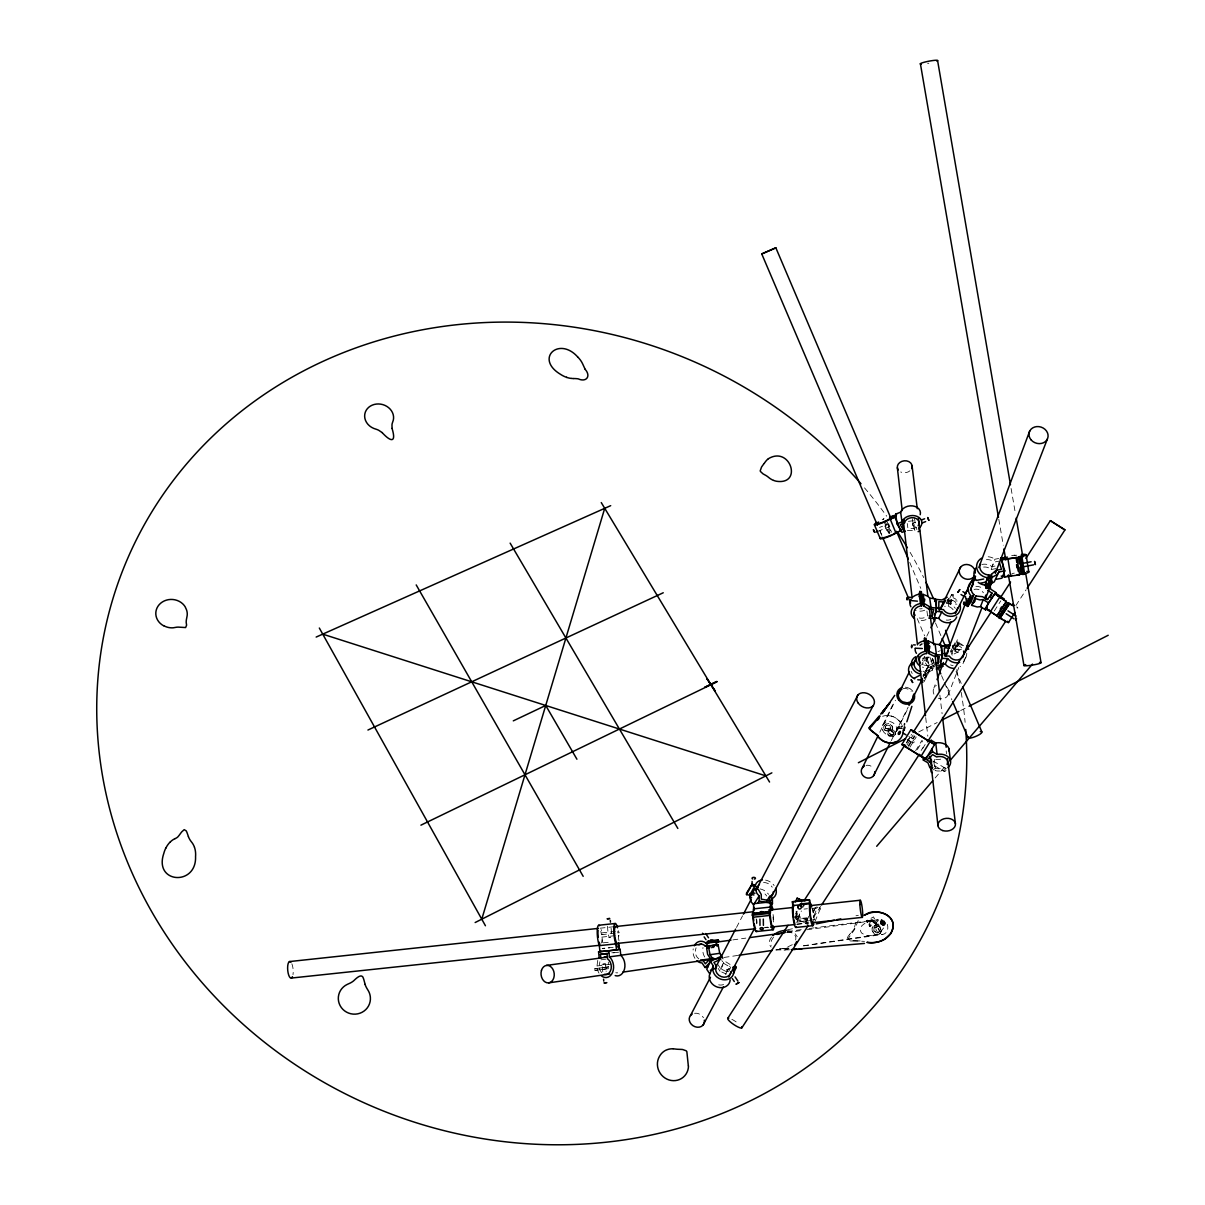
<?xml version="1.0" encoding="UTF-8"?>
<svg xmlns="http://www.w3.org/2000/svg" width="1205" height="1205" viewBox="0 0 1205 1205"><rect width="100%" height="100%" fill="white"/><g stroke="black" fill="none" stroke-linecap="round" stroke-linejoin="round"><path stroke-width="0.75" stroke-dasharray="5 3.75" d="M618.255 939.418L618.768 935.276L618.963 940.789M885.449 728.618L885.66 726.178L885.449 728.618L886.805 730.531L891.143 730.742L892.875 729.703L890.555 728.076L885.449 728.618L885.66 726.178M953.095 609.775A7.697 6.838 25.8 0 0 949.374 606.793L948.35 606.522L951.543 600.06L951.604 594.547L953.17 594.698L953.14 597.846L950.353 604.428A10.574 9.399 25.8 0 1 955.324 608.359M948.35 606.522L948.41 601.039L951.604 594.547M947.657 603.012L949.284 597.153M949.932 604.308L949.962 601.19L953.17 594.698M875.583 924.838L877.24 923.949L872.51 926.901L878.4 924.084C876.442 918.828 866.907 920.545 869.438 926.464C872.48 926.886 869.98 921.81 870.929 925.832M601.596 943.003L602.349 937.038L602.53 942.536M874.544 925.681L875.372 926.826L874.017 927.85L877.978 926.675L878.099 925.576L874.453 922.533L871.516 922.789L870.628 924.25M872.074 927.895L872.164 930.682L875.011 934.146A4.534 4.097 45.7 0 0 879.138 934.161L880.207 933.333L878.927 934.387A4.519 4.097 45.7 0 1 874.815 934.357L871.968 930.893L872.706 926.69M877.601 531.39L889.802 526.63L888.944 524.07M876.472 927.624L879.198 924.988L878.099 925.576M878.129 926.735L876.155 925.681L876.321 924.551M897.605 730.019L897.62 727.142L902.681 726.69M854.571 927.202L854.601 927.037A15.032 13.647 45.6 0 1 855.234 924.581L855.46 923.979A17.216 15.62 45.6 0 1 856.74 921.569L857.297 920.771A21.404 19.416 45.8 0 1 857.659 920.304M895.164 734.643L895.014 732.053A3.013 2.666 38.1 0 0 891.549 730.11A3.449 3.058 37.8 0 0 892.062 726.314L889.983 724.19L887.166 723.753M727.654 971.546L726.705 969.784L729.341 968.549M885.449 726.434L886.639 725.229L889.561 725.365L891.067 727.865L889.38 730.366L887.106 728.468L890.555 728.076M795.646 940.021C797.318 934.884 791.444 931.555 787.016 931.842M928.332 657.087L925.41 662.946L921.659 664.889L924.566 659.03L928.332 657.087L932.565 663.578L928.513 665.672L922.879 676.095M928.513 665.672L924.34 673.203M897.032 730.079L897.62 727.142M880.735 932.399L881.262 930.817M597.755 960.4L596.987 965.988L599.231 965.792L599.864 961.771M896.55 730.757L896.987 728.935L896.354 731.525M963.563 645.699C949.013 640.638 948.516 652.568 963.428 648.938M935.622 664.181L931.179 666.486L924.34 678.325L927.504 674.921L932.565 663.578M891.067 727.865L889.877 730.049M962.298 644.811A10.89 10.017 23.3 0 0 959.451 643.274L957.388 642.822L954.932 648.486C963.849 656.68 956.574 643.741 951.558 651.905M933.83 688.221L935.11 684.802M981.849 564.452A11.613 10.318 19.9 0 1 992.077 566.621L994.908 559.225L999.352 558.382M983.626 567.073A8.45 7.501 19.9 0 1 991.128 569.528L993.959 562.133L998.975 561.184M948.169 694.863L958.758 667.555M874.212 927.639L873.73 930.637L877.24 933.273L879.59 931.48L877.601 927.067L879.063 928.603M795.511 917.472L798.493 910.573M794.969 918.752L798.403 911.839M808.856 916.207L805.558 923.03L797.394 919.385L800.677 911.537M797.394 919.385L801.4 910.965M805.558 923.03L807.531 918.315M813.255 911.507L815.167 908.148A11.327 1.642 23.3 0 0 818.993 907.35M813.194 912.848L815.167 908.148M814.008 915.589L817.291 907.772M815.002 921.433L820.243 908.932M951.167 651.182L952.613 651.046L957.357 639.78L958.969 639.855L958.999 643.169L956.544 648.832L956.514 645.534L958.969 639.855M958.216 652.673A7.878 7.245 23.4 0 0 956.032 651.468L954.963 651.242L957.418 645.594L957.357 639.78M876.969 926.6L875.628 927.609M963.834 661.741L966.335 656.153M726.51 971.682L720.68 968.775L724.326 960.867L721.268 956.258M726.284 974.047L720.033 971.245L723.678 963.337L721.825 960.551M725.5 974.423L729.959 966.169M728.618 971.727L731.556 965.416L724.326 960.867M889.621 730.893L890.57 729.974L890.405 726.69L886.443 725.485M889.109 728.242L888.447 729.778L891.143 730.742M883.581 927.971L880.84 931.646L877.135 934.041A22.714 20.59 44.7 0 1 874.514 935.05L802.62 945.895M882.843 724.943L894.11 701.897M893.146 734.899L893.583 732.203L892.543 731.224L889.998 731.571L889.23 732.956L890.585 735.231L893.342 734.643L891.956 735.472M879.801 732.218L895.466 700.21M926.796 636.195L929.281 631.149M948.486 598.78L946.106 603.63L946.076 606.236L944.584 606.296M924.536 656.288L921.629 662.148L926.058 659.858L928.483 655.008M923.361 675.116L923.994 673.866L925.756 676.577L923.557 680.915M891.278 740.623L908.148 707.154M923.316 677.044L932.595 658.638M896.882 730.486L908.163 708.118M924.084 681.714L927.007 675.915L923.934 671.17L923 671.456M927.504 674.921L930.441 669.106M928.227 672.3L932.655 670.01L934.884 665.642M870.929 921.358L869.272 923.422L869.438 926.464M736.496 927.443L742.566 915.815M884.093 725.802A4.218 3.736 37.8 0 0 884.621 729.823L888.507 731.495L887.724 734.176A3.6 3.193 38.1 0 0 890.796 736.873L893.613 736.195M889.29 533.333L889.877 532.339L884.726 520.259M882.196 519.762L884.003 518.542L883.265 519.747M906.491 742.777L911.598 734.387M906.612 743.048L911.07 735.758M906.898 745.172L913.149 734.99M908.088 746.046L914.339 735.848M908.781 746.272L915.032 736.089M909.956 747.145L916.222 736.948M915.634 750.655L921.9 740.457M917.336 749.54L922.699 740.819M921.177 750.429L922.985 747.507M922.533 748.757L925.214 744.389M880.012 933.544L880.93 932.188M994.306 610.965L1000.783 600.843M795.179 914.309L797.228 911.161M906.988 741.813L911.04 735.577M813.45 917.502L820.62 906.461M1015.905 605.497L1026.118 589.757M858.231 920.56L854.586 929.492L848.29 938.424L850.067 940.578L864.497 941.376M878.581 932.836L879.454 930.26L877.24 927.202L878.159 927.775M771.516 937.053L770.085 939.463A9.038 8.345 44.2 0 0 769.423 942.19L769.995 945.262A6.326 5.844 44.1 0 0 770.823 946.663L771.125 947.04M888.507 731.495L884.425 730.079A4.218 3.736 37.8 0 1 883.898 726.058L885.976 723.964M889.23 732.956L892.167 735.216M891.549 730.11L891.76 729.853A3.449 3.058 37.8 0 0 892.272 726.058L888.748 723.467L885.78 724.22M891.188 730.998L893.899 733.514M897.153 729.221L901.581 727.971M773.52 937.129L771.23 940.804L771.652 945.307M935.125 777.963L944.871 766.576M849.329 934.703L850.7 933.152M952.809 648.441L952.944 645.202M851.468 932.324L852.372 931.299A10.604 9.67 44.7 0 0 854.767 927.458M866.35 920.891L867.239 922.352L866.35 920.891L873.58 916.885L874.273 918.556L873.58 916.885M872.932 922.217L876.683 924.943M913.375 526.359C912.019 519.626 911.793 529.854 916.448 525.169M729.1 968.895L726.66 970.025M933.303 769.89L935.321 768.052L934.327 759.436M813.511 920.334L814.279 919.671L812.833 908.073L814.399 908.781M814.279 919.671L796.61 922.126L808.435 920.861M811.763 908.751L812.456 908.178L813.586 917.126M889.38 730.366L890.495 729.492L889.17 729.402M925.169 672.571C925.756 678.445 928.046 671.14 923.693 673.339M792.318 944.69L784.38 948.531L776.818 948.651M874.017 927.85L874.875 927.172M893.417 736.451L895.375 734.387L895.225 731.797A3.013 2.666 38.1 0 0 891.76 729.853M877.345 924.702L878.4 924.084M916.93 529.613L915.845 527.715L916.704 527.233M867.239 922.352L874.468 918.331M925.169 675.975L926.449 675.297M958.547 651.664L953.065 654.496M926.871 658.246L930.847 668.127L933.8 666.606M925.576 671.501L929.612 669.408L925.41 662.946M925.756 676.577L927.007 675.915M877.978 926.675L879.048 926.118M918.737 731.932L937.189 722.533M960.656 710.543L967.359 707.124M886.805 730.531L888.447 729.778M888.838 731.013L889.862 730.576M869.633 926.238L871.14 925.621M879.514 527.429L882.557 526.239M885.645 525.034L888.642 523.874L889.802 526.63M912.351 523.527L915.408 522.337M889.877 532.339L888.492 532.881L885.554 525.967M937.987 651.543L940.231 650.715M878.791 932.61L875.96 932.7L873.7 928.95M603.78 964.136L605.362 963.925L606.145 971.381M602.786 971.757L602.018 964.301L603.6 964.075M908.404 521.328L913.511 520.711L914.911 530.441L906.943 530.441M914.911 530.441L913.827 528.558L907.937 528.393L907.245 523.512M855.987 915.785L858.367 915.303M787.528 929.748L792.619 928.709M992.077 566.621L995.014 566.064M991.128 569.528L996.113 568.579M600.783 931.39A8.239 1.762 84.3 0 1 601.265 933.574L601.431 934.688L602.801 934.447L601.777 932.444A11.327 2.425 84.3 0 0 601.129 929.537M877.858 919.716L815.062 927.699M782.904 948.817L789.23 947.883M607.531 926.253C607.742 930.38 608.389 939.779 610.634 937.189M724.115 957.433L738.891 955.279M775.93 949.917L788.898 948.034M803.72 945.88L882.813 934.417M903.087 688.703L904.473 688.507A8.013 7.049 37.2 0 1 908.781 689.516A7.697 6.778 37.2 0 1 911.161 691.384M787.588 931.54L802.756 929.417M808.932 928.558L814.188 927.82M872.857 919.641L870.04 920.259A23.031 20.892 46.3 0 0 867.434 921.268L861.876 925.666L860.475 930.245A4.895 4.443 45.5 0 0 861.846 933.197L865.657 935.366L871.682 935.683M594.984 970.371L609.052 968.564L594.984 970.371L594.818 968.684L608.645 966.892L606.175 967.103L606.341 968.79M596.987 965.988L610.574 964.226M594.818 968.684L610.905 966.696M732.851 939.9L745.82 938.123M786.579 932.55L803.253 930.275M806.943 929.763L878.686 919.942M601.039 959.813L606.733 959.044M901.174 726.856L902.334 726.705L898.478 727.338M613.481 952.854L618.346 952.206L611.824 952.809M600.09 928.212L612.155 926.916M804.021 909.082L807.395 908.721M601.837 932.896L615.378 931.405M601.431 934.688L615.559 933.092M601.702 937.144L615.122 935.667M806.823 917.833L796.701 918.918L795.812 911.778M796.008 919.475L807.847 918.21M603.253 942.822L609.835 942.129M764.467 927.489L767.841 927.127M796.972 924.115L808.856 922.864M765.009 927.714L768.76 927.323M796.836 924.325L808.073 923.135M613.149 947.311L602.169 948.471L609.459 947.868M609.986 937.264L608.691 937.385M953.592 645.534L956.514 645.534M776.02 949.962L789.486 949.811M897.605 728.679L902.289 728.573L902.168 727.489M872.059 921.042L877.18 923.06L880.945 929.582M947.763 599.834L949.254 599.759M855.189 940.909L860.445 940.924A20.575 18.753 46.9 0 1 862.961 941.361M854.857 940.924L853.23 940.985A25.561 23.256 44.5 0 1 850.263 940.924L847.717 939.523A2.711 2.47 45.6 0 1 847.446 937.641L847.537 937.46A11.071 10.077 45.9 0 1 849.42 934.794M605.362 963.925L602.018 964.301M886.353 728.453L888.477 728.468M892.318 736.632L890.992 736.617A3.6 3.193 38.1 0 1 887.919 733.935L887.889 732.64M890.284 730.576L891.926 730.637M787.422 930.365L794.246 932.474L797.228 936.677M946.904 600.045L957.177 601.024M948.41 601.039L949.962 601.19M946.633 603.193L956.906 604.172M930.847 668.127L933.393 668.579M957.418 645.594L958.487 645.82A7.923 7.29 23.3 0 1 962.464 648.862M951.543 600.06L952.583 600.331A7.727 6.869 25.7 0 1 956.318 603.328M953.14 597.846L953.562 597.951A10.634 9.429 25.7 0 1 956.288 599.548M723.678 963.337L729.161 966.53M935.321 768.052L936.3 768.444A8.269 6.115 -5.6 0 0 943.907 767.495M795.179 916.101L796.61 916.553A8.224 1.25 23.4 0 1 808.917 921.448M794.938 916.418L798.117 918.782M797.198 919.746L807.817 924.491M946.03 770.161A1.687 0.828 -59.8 0 1 944.464 771.562L932.941 764.844M944.434 767.69L946.136 768.7L944.584 767.751M908.856 736.511L914.595 739.885A1.702 0.798 -59.7 0 1 913.827 742.461A1.702 0.798 -59.7 0 1 912.697 741.647A1.702 0.798 -59.7 0 1 914.595 739.885M907.079 739.403L912.818 742.777M933.227 761.078L945.85 768.534A1.687 0.828 -59.8 0 0 944.283 769.935A1.687 0.828 -59.8 0 0 944.464 771.562M794.005 916.9L795.782 918.105M717.653 964.181L720.68 968.775M718.195 968.459L720.033 971.245M932.098 658.758L933.86 661.47M926.058 659.858L932.655 670.01M925.817 670.281L927.263 672.526M880.057 926.69L881.051 931.043M909.73 562.434L920.771 588.371M935.487 622.94L941.361 636.767M956.077 671.351L961.229 683.446M887.106 521.825L891.519 532.188M888.236 525.862L890.45 531.043M883.988 521.479L889.154 533.574M884.832 525.952L888.085 533.574M879.936 530.667L882.301 536.21M879.665 530.456L881.879 535.638M917.246 618.602L924.612 635.879M941.557 675.628L943.771 680.81M944.509 682.542L951.875 699.834M885.419 727.579L886.006 728.965M929.808 657.056L933.935 667.299M950.293 650.534L953.05 657.358M932.534 659.014L933.905 662.434M932.791 660.476L934.191 663.925M597.288 968.459L597.801 970.597A11.387 8.315 83 0 0 599.246 973.489M599.548 968.263L599.804 969.377A8.284 6.04 83 0 0 602.56 973.339M998.809 519.31L1003.268 545.232M1011.1 488.477L1015.243 512.547M914.444 517.999L915.845 527.715M926.931 611.086L927.594 615.77A7.727 6.206 -7.5 0 1 918.617 617.834M912.441 518.843L913.827 528.558M618.195 930.682L619.204 932.7L617.864 932.926L617.713 931.811A8.239 1.717 84.2 0 0 617.231 929.627M796.128 911.176L797.409 921.464M939.855 695.089L942.099 713.721M946.181 750.941L946.528 753.803M933.016 659.331L933.438 662.825A7.893 6.01 -6 0 1 922.202 664.347M933.77 761.455L935.216 770.628A11.372 8.405 -5.6 0 0 945.307 769.483M925.711 717.577L927.82 736.225M611.628 933.303L610.83 925.892M954.963 651.242L955.023 642.657L952.598 648.32L952.613 651.046M608.329 962.132L608.344 964.422M864.512 487.859A440.352 405.618 23.5 0 1 886.684 516.192M910.121 552.342A440.352 405.618 23.5 0 1 923.693 577.557M951.378 649.013A440.352 405.618 23.5 0 1 953.26 655.882M956.68 669.709A440.352 405.618 23.5 0 1 959.948 685.389M961.198 692.378A440.352 405.618 23.5 0 1 965.115 722.352M882.617 716.312A14.746 13.059 37.9 0 1 902.184 725.741M888.386 715.65A14.942 13.24 37.9 0 1 896.249 718.391A14.581 12.924 37.9 0 1 902.334 726.043M905.301 687.196A9.248 8.134 37.2 0 1 910.212 688.944M910.242 688.899A9.128 8.028 37.2 0 1 912.833 691.369M988.19 556.77A11.689 10.363 19.8 0 1 994.908 559.225M986.413 559.677A8.495 7.546 19.8 0 1 993.959 562.133M1011.688 555.625A11.658 1.416 -8.8 0 1 1015.077 555.053M1011.929 573.655A8.465 1.085 -8.7 0 1 1014.279 573.128M1014.188 555.58A8.48 1.024 -8.8 0 1 1016.749 555.219M975.869 586.323A11.402 10.182 20.1 0 1 982.421 588.13M974.107 589.381A8.299 7.411 20.1 0 1 983.446 592.77M1016.794 606.853A11.478 0.844 32.4 0 1 1016.93 607.817M694.924 958.367A10.875 8.54 82.2 0 1 693.221 948.847M704.684 956.966A10.83 8.525 82.1 0 1 702.997 947.507M698.795 958.894A7.908 6.206 82.2 0 1 696.068 947.868M723.587 984.5A7.848 6.718 27.3 0 1 716.448 983.973M940.683 759.165A11.312 8.39 -5.7 0 1 933.89 759.15M932.128 666.591A10.86 8.269 -6 0 1 922.443 667.088M927.669 657.071A10.8 8.254 -6.1 0 1 924.295 657.237M964.271 658.789A10.815 9.971 23.4 0 1 960.069 666.681M956.981 648.923A10.815 9.971 23.4 0 1 959.813 650.459M966.772 653.185A10.89 10.017 23.3 0 1 964.889 658.939M953.08 665.597A7.878 7.245 23.4 0 1 950.594 664.904M795.918 915.589A11.312 1.717 23.4 0 1 807.757 920.183M816.809 906.778A8.239 1.19 23.3 0 1 814.791 907.44M808.224 923.09A8.224 1.25 23.4 0 1 806.22 922.473M773.068 914.505A11.463 1.747 83.7 0 1 773.851 921.448M756.77 919.701A11.447 1.808 83.8 0 1 757.086 923.241M772.947 917.005A8.33 1.265 83.7 0 1 773.384 922.247M756.168 918.797A8.33 1.31 83.8 0 1 756.589 924.039M765.582 880.102A11.342 8.977 33.6 0 1 774.137 885.509M760.054 888.913A11.282 8.962 33.7 0 1 768.564 894.306M763.563 882.557A8.239 6.522 33.6 0 1 772.224 887.211M764.994 894.005A8.209 6.522 33.7 0 1 766.666 896.008M617.683 972.812A8.239 6.04 82.9 0 1 615.815 972.691M950.805 619.415A7.697 6.838 25.8 0 1 946.271 620.048M924.717 610.242A10.574 8.51 -7.5 0 1 915.303 610.332M926.058 619.611A10.619 8.525 -7.5 0 1 919.551 620.455M922.156 608.615A7.682 6.191 -7.5 0 1 919.671 608.856M912.185 673.475A7.32 6.582 26.4 0 1 911.372 671.486M922.382 658.201A7.366 6.612 26.4 0 1 924.566 659.03M928.859 63.232A8.827 0.994 -10.9 0 1 927.639 63.458M731.842 1019.325A8.51 1.762 33.9 0 1 739.057 1024.099M946.091 686.353A7.908 7.17 21.4 0 1 938.288 698.192M933.89 694.14A7.908 7.17 21.4 0 1 936.3 685.464M694.577 1013.285A7.923 6.673 30.6 0 1 703.449 1017.713M887.272 924.34A7.456 6.146 80.4 0 1 884.56 933.815A7.456 6.146 80.4 0 1 876.351 930.411A7.456 6.146 80.4 0 1 878.279 920.605M909.941 470.794A7.426 5.98 -7 0 1 900.707 471.983M291.866 963.804A8.33 2.726 85.3 0 1 292.996 974.619M866.154 765.371A6.899 6.311 28 0 1 873.73 768.624M788.868 948.636A23.949 22.067 43.3 0 1 782.15 950.444M882.678 730.079A7.546 6.688 37.9 0 0 895.014 733.604A7.546 6.688 37.9 0 0 890.751 721.75A7.546 6.688 37.9 0 0 882.678 730.079"/><path stroke-width="1.5" d="M929.251 647.416C929.417 651.83 930.079 643.229 929.296 646.769M934.523 614.821L936.225 611.342L936.39 599.427L941.949 599.954L947.19 597.213M772.495 910.167L770.823 905.422L770.311 913.285L770.372 901.912L753.562 903.72L753.637 909.835M688.326 1065.792L686.85 1051.664A3.148 2.982 49.5 0 0 686.082 1050.745L682.663 1049.525A26.435 25.019 51.4 0 0 680.885 1049.389L677.331 1049.254A33.469 31.586 46.3 0 1 676.502 1049.178L674.288 1048.922A26.314 24.944 51.2 0 0 673.354 1048.832M720.364 958.261L713.074 959.316L710.016 954.706L708.389 946.256L706.627 948.064L707.636 954.375L710.408 958.562L713.661 958.096M722.789 957.915L719.746 953.321L718.12 944.901L708.389 946.256M924.13 600.497C924.295 604.684 925.199 596.083 924.19 599.864M910.799 729.853L929.944 741.798L920.966 756.424L901.822 744.615L910.799 729.853L914.941 732.083L912.336 730.381L913.767 731.39M904.292 726.901L903.976 730.471L905 727.233M904.337 725.139L904.578 723.633M919.716 665.778A10.86 8.269 -6 0 1 916.734 657.659A10.86 8.269 -6 0 1 924.838 651.438L924.491 638.228L926.103 638.304L927.338 648.727L926.6 653.517L925.5 653.622A7.893 6.01 -6 0 0 920.5 662.946M926.6 653.517L925.726 640.804M925.304 651.393L924.491 638.228M928.151 646.603L928.091 640.864L935.14 644.268L940.864 644.539L942.174 654.978L940.533 665.25L936.24 665.039M935.05 662.901L938.288 663.051L939.328 656.499L934.086 656.258L928.98 653.562L928.091 640.864M753.471 913.827L753.697 912.456M756.288 889.877L758.322 886.021A8.239 6.522 33.6 0 1 759.466 884.289M750.067 893.447L749.706 895.195L755.565 884.621A11.342 8.977 33.6 0 1 762.358 879.951M922.668 600.949L921.343 591.625L919.777 591.474L919.174 594.276L920.484 603.6L921.087 600.798L922.668 600.949L921.614 605.859L920.545 605.919A7.727 6.206 -7.5 0 0 915.047 615.394M921.343 591.625L920.289 596.535L919.219 596.58M923.03 599.789L923.09 594.366L927.82 596.234L929.703 598.177L931.073 607.516L936.647 608.058L934.327 618.587L928.769 618.06M929.16 615.921L932.309 616.222L933.77 609.504L928.709 609.022L923.919 606.025L923.09 594.366M934.643 601.506L935.261 598.719L929.703 598.177M892.845 928.754C896.625 913.239 873.474 908.766 866.757 913.962M892.8 928.95C889.817 939.298 877.135 944.253 867.269 942.174M481.774 919.189L604.714 508.329M906.823 721.795L911.869 706.371M898.96 691.986L898.327 694.622A7.652 6.733 37.2 0 0 899.487 698.795A7.697 6.778 37.2 0 0 902.771 701.837L907.079 702.846L909.835 702.154A7.697 6.778 37.2 0 0 911.884 700.497A7.923 6.959 37.2 0 0 913.224 696.701A7.652 6.733 37.2 0 0 913.119 695.3M812.863 921.554A8.375 1.145 83.6 0 1 810.875 917.999A8.375 1.145 83.6 0 1 810.182 906.702L809.489 899.849L809.685 903.886A11.508 1.582 83.6 0 0 810.829 920.439A11.508 1.582 83.6 0 0 813.48 922.97M937.023 679.65L943.41 662.509M945.97 655.64L967.163 598.78M970.387 590.134L975.553 576.306M978.806 567.57L1029.657 431.149M972.676 584.787A8.345 7.441 20 0 0 973.022 593.824L973.866 594.577L971.2 601.657L967.736 606.446L966.305 605.528L970.582 595.406A11.478 10.227 20 0 1 975.101 579.695M966.305 605.528L970.929 595.722M967.736 606.446L970.387 599.397L973.866 594.577M871.953 725.35C864.934 728.468 874.664 732.55 877.059 735.14A14.565 12.909 37.9 0 0 880.509 739.072L881.036 739.509M986.895 608.118L985.615 609.911L980.509 606.627L977.21 606.989L971.607 605.347L975.929 596.008L982.587 596.716L987.257 599.729L992.031 593.116L987.693 590.33M974.589 599.548L975.929 596.008M981.548 558.216A11.689 10.363 19.8 0 0 977.059 569.363A11.689 10.363 19.8 0 0 987.513 577.707L985.193 585.012L986.217 588.402L987.889 588.085L986.082 582.151L988.883 574.83L987.723 574.86A8.495 7.546 19.8 0 1 980.448 563.729M986.217 588.402L989.034 581.096L987.995 577.692M989.938 578.114L991.354 574.439L996.083 570.357L1001.476 569.332L999.472 562.825M980.509 606.627L983.235 599.563L988.371 602.877L985.615 609.911M987.889 588.085L990.706 580.78L988.883 574.83M1001.204 576.02L1004.729 577.044L1019.611 574.8L1016.9 557.584L1002.003 559.858L1000.331 559.391L1000.828 558.096L1004.774 570.869L998.855 571.998L994.23 581.894L989.38 584.576L992.212 577.255L991.354 574.439M985.856 595.074L984.952 597.424L987.814 599.277M995.134 572.812L996.083 570.357M962.72 657.312L982.015 607.576M985.344 598.975L992.016 581.774M995.405 573.038L1047.371 439.027M796.324 926.63A11.493 1.657 83.6 0 1 793.523 920.665A11.493 1.657 83.6 0 1 792.709 905.723L792.529 901.671L809.489 899.849M990.359 597.364L992.031 593.116M995.36 593.749L995.842 592.499L990.721 589.2A11.478 10.227 20 0 0 989.817 586.082M1004.774 570.869L1001.882 578.219L995.978 579.334M941.195 647.145L941.783 645.714L947.522 646L949.841 644.042M795.451 901.822L797.123 898.192L800.497 899.683A11.327 1.642 23.3 0 1 805.061 900.783M800.451 905.693L801.551 903.057M940.186 662.358L941.903 658.307L941.783 645.714M948.395 650.926L947.205 653.743L943.741 653.577M940.954 663.955L945.247 664.151L947.642 658.578A10.89 10.017 23.3 0 0 959.662 662.434M721.268 956.258L710.332 961.364L706.748 969.287L709.79 973.881A10.8 9.233 27.3 0 0 717.698 987.211A10.8 9.233 27.3 0 0 730.17 979.861M709.79 973.881L713.375 965.988L710.332 961.364M715.303 968.941L716.508 966.305L713.917 962.403L720.891 959.15M733.197 970.823L735.412 966.094L736.285 967.389L733.318 973.7M935.607 601.054L936.39 599.427M862.494 767.6L878.159 735.592M897.936 695.164L909.489 671.577M912.788 664.844L916.086 658.096M930.923 627.775L935.878 617.668M939.162 610.935L960.611 567.133M945.564 600.662L940.759 608.51L937.4 608.194M933.092 617.773L938.635 618.301L941.798 611.884A10.634 9.429 25.7 0 0 954.827 615.68A10.634 9.429 25.7 0 0 959.993 604.744M165.778 848.154L165.582 848.546A29.432 27.73 -3.1 0 0 163.805 853.426C153.457 883.642 196.761 886.323 195.556 856.484A27.7 26.013 -4.5 0 0 195.436 851.393L195.331 850.715A23.091 21.675 -4.1 0 0 194.502 847.371M873.565 775.749L890.435 742.295M908.992 705.482L922.473 678.716M939.343 645.247L951.152 621.825M955.369 613.45L973.926 576.653M796.701 941.572L795.737 943.274M690.51 1015.453L710.468 977.27M714.806 968.956L735.622 929.1M743.44 914.158L751.242 899.216M756.454 889.245L857.96 694.954M703.148 1024.973L723.407 986.925M728.694 976.999L754.24 929.025M770.974 897.605L873.143 705.723M881.111 537.355A10.107 1.521 -22.9 0 0 884.063 538.198A10.107 1.521 -22.9 0 0 895.993 533.137L901.656 529.959M876.879 522.428A10.107 1.476 -23 0 0 877.029 524.597A10.107 1.476 -23 0 0 890.073 519.219L895.029 517.291L896.58 514.686L889.892 516.975M905.091 746.362L925.606 759.135L934.583 744.524L929.1 740.623M1016.448 618.496L1015.725 619.912L1016.478 618.993M755.49 885.012L751.995 884.35L746.498 893.176L746.513 894.607L751.498 895.526M746.513 894.607L751.995 884.35M755.174 888.477L756.936 893.432L759.135 895.918L753.607 904.714L751.408 902.229L749.661 897.288L755.174 888.477L758.081 889.019L761.244 894.472L761.289 899.141L769.739 900.707L769.679 896.369A8.239 6.522 33.6 0 0 773.414 891.595M757.779 903.268L759.18 901.054L759.135 895.918M766.892 900.768L769.679 896.369M769.588 902.756L772.39 898.373A11.342 8.977 33.6 0 0 775.704 888.371M769.935 907.44L772.45 903.509L772.39 898.373M1004.247 598.81L997.213 595.255L1006.401 601.461L997.077 615.966L985.344 608.299L994.637 593.794L996.369 593.673L1001.476 596.957M990.465 611.598L999.773 597.093L994.637 593.794M996.701 616.026L1006.401 601.461M1007.741 602.892L1009.639 603.78L999.849 618.391L998.403 617.442L1007.741 602.892L1013.42 605.663M998.403 617.442L1003.87 610.076M1004.789 608.63L1008.525 602.816M999.849 618.391L1009.203 603.826M1008.48 622.548L1014.987 612.411M727.76 1018.315L788.025 925.35M804.383 900.135L904.97 744.946M913.074 732.444L991.188 611.944M1000.361 597.77L1010.573 582.03M1025.877 558.427L1050.368 520.635L1064.949 529.884L1027.142 588.176M741.828 1027.88L808.344 925.38M821.644 904.88L919.325 754.33M927.443 741.843L1005.678 621.253M998.855 571.998L997.077 574.559L992.212 577.255M885.012 709.368L881.97 713.737L883.928 710.905M974.694 601.431L973.67 602.666L975.207 600.105M885.253 708.992L894.728 695.36M883.702 711.251L884.681 709.865M883.355 711.733L884.334 710.348M884.003 710.83L882.663 712.727L889.817 702.696L880.599 714.128M988.371 602.877L995.842 592.499M971.607 605.347L973.248 603.087M764.347 463.202L765.311 461.892A21.795 18.813 28.5 0 1 768.157 458.849M764.045 463.609L763.413 464.467M762.916 465.13L762.012 466.365A31.948 27.625 28.8 0 0 761.515 467.103L760.235 470.763A2.606 2.244 27.8 0 0 760.476 471.501L762.976 473.821A25.636 22.082 27.9 0 0 764 474.409L765.657 475.327A15.816 13.722 28 0 1 767.645 476.638A22.443 19.491 27.9 0 1 768.037 476.939L769.121 477.813A18.135 15.65 28.2 0 0 770.01 478.475L770.477 478.792A14.656 12.653 28.2 0 0 773.128 480.223M889.019 703.78L887.362 705.889L888.808 704.066M761.861 253.924L775.869 247.793L761.741 253.909L877.451 525.275M702.545 933.227L702.967 933.98M711.643 947.717L714.158 946.256L713.42 947.491M883.129 711.086L884.078 709.956L883.551 710.589M903.148 730.019A14.731 13.044 37.9 0 1 893.432 742.732A14.731 13.044 37.9 0 1 877.15 735.246L869.392 728.829L880.162 716.071M1000.18 609.203L1001.641 606.853M869.392 728.829L869.347 727.564L879.228 716.011M876.698 846.287L932.7 780.81M949.736 760.882L1032.504 664.091M869.347 727.564L872.375 725.244M794.502 944.78L795.179 944.012M694.246 945.82A10.875 8.54 82.2 0 1 705.784 942.988L708.194 941.12L717.924 939.795L718.783 941.075L715.062 944.871L711.824 945.323M698.87 944.75A7.908 6.206 82.2 0 1 704.654 945.488L705.332 946.226L709.052 942.4L718.783 941.075M717.924 939.795L715.815 941.964L706.07 943.289M716.93 946.136L718.12 944.901M710.408 958.562L705.302 963.789L702.741 959.888A7.908 6.206 82.2 0 1 700.753 959.798M696.927 960.777A10.875 8.54 82.2 0 0 702.003 962.916L705.046 967.51L713.074 959.316M881.367 920.243L880.976 922.488L883.099 925.124M930.034 741.301L931.149 740.277L935.758 742.988A11.312 8.39 -5.7 0 1 949.224 751.423M932.73 767.57L931.36 768.82L929.823 767.615L927.986 762.81L923.346 760.099L932.474 751.709L932.098 748.546M772.857 935.592L776.803 932.806A24.251 22.353 45.1 0 1 784.395 930.456L786.413 930.335M797.123 898.192L801.717 900.497M881.171 923.919L883.054 922.91L881.593 921.584L881.638 924.024L882.482 924.371L883.054 922.91M776.969 934.478L785.494 931.872M919.641 675.433L914.023 678.34M937.385 667.901L941.436 665.808M936.27 669.091L943.425 666.004M864.181 915.122L865.868 914.324M858.382 762.735L905.332 738.786M942.22 719.957L958.984 711.402M969.046 706.266L1108.208 635.261M475.147 922.533L771.863 772.857M420.922 825.169L716.96 681.819M513.3 720.861L545.729 705.467L576.924 759.225M732.776 967.329L735.412 966.094M733.393 968.745L736.285 967.389M710.332 970.311L713.104 969.016M367.932 730.034L663.247 592.77M175.011 838.65L175.478 838.439A8.299 7.772 -3.1 0 0 177.828 836.918L178.415 836.225A29.282 27.308 -3.6 0 0 179.545 834.794L181.142 832.61A40.398 38.093 -1.3 0 1 181.669 831.932L184.199 829.658L186.203 830.848A19.461 18.226 -3.7 0 1 187.347 833.544L188.131 835.788A36.361 34.147 0.5 0 0 188.417 836.586M316.162 637.068L610.694 505.663M905.301 531.089L901.988 532.369L897.017 523.813L895.707 514.098L900.647 512.17A10.122 7.742 -8.1 0 1 912.788 505.919A10.122 7.742 -8.1 0 1 920.213 514.731M876.08 531.977L877.601 531.39M897.017 523.813L901.988 521.886A10.167 7.742 -8.1 0 1 917.035 516.373A10.167 7.742 -8.1 0 1 918.572 528.679M918.165 525.757A7.396 5.633 -8.1 0 0 914.098 517.819A7.396 5.633 -8.1 0 0 904.458 523.06L900.255 524.687L903.419 530.14L902.304 522.021M921.539 519.957L924.612 518.768M899.035 531.526L894.848 533.152A7.351 1.115 -22.9 0 1 893.266 534.071M922.578 522.789L925.651 521.599M918.12 531.676L919.52 531.134L919.053 527.895M1020.033 567.194L1021.117 574.062L1022.156 573.836M1019.49 563.759L1018.406 556.876L1019.46 556.665A8.48 1.024 -8.8 0 0 1021.222 554.918M816.282 923.889L834.327 920.213M836.767 919.716L840.804 918.888M599.518 925.666A11.327 2.425 84.3 0 0 597.213 931.601A11.327 2.425 84.3 0 0 599.322 945.624L599.954 951.664L616.493 949.917L619.385 949.329L618.752 943.319M1031.119 561.771L1023.889 563.157M976.336 580.418L983.672 579.018M1006.732 576.351L1012.11 575.327M989.034 581.096L990.706 580.78M1021.117 574.062L1024.702 574.288L1021.991 557.072L1020.891 556.785L1023.602 573.987L1024.702 574.288M980.689 583.145L984.349 582.437M1000.948 558.216L1003.886 557.659A11.658 1.416 -8.8 0 1 1005.693 557.011M1018.406 556.876L1021.991 557.072M1024.431 566.576L1033.664 564.829M1016.9 557.584L1004.021 559.18L1001.46 558.487L1006.446 557.538A8.48 1.024 -8.8 0 1 1007.44 557.102M1017.14 574.8L1019.611 574.8M606.868 982.662L603.961 982.949L606.205 982.647M705.046 967.51L707.742 967.118M702.741 959.888L710.86 958.713M548.802 982.843L609.835 974.002M622.774 972.119L711.236 959.301M738.891 955.279L772.224 950.444M710.016 954.706L719.746 953.321M706.627 948.064L709.881 947.612M705.332 946.226L710.212 945.548M546.437 965.416L607.471 957.071M620.424 955.294L701.521 944.193M716.252 942.174L730.998 940.156M749.525 937.626L784.726 932.806M604.036 957.132L607.29 956.695M620.771 955.339L620.138 949.314L608.811 950.805L609.429 956.86L620.771 955.339A11.342 8.299 82.9 0 1 624.446 969.302A11.342 8.299 82.9 0 1 615.183 975.613M600.843 957.975L600.467 954.315L608.57 953.245M599.171 957.794L598.554 951.754L601.355 951.393M989.049 609.625L987.919 609.745L997.077 615.966M608.118 918.677C604.051 919.159 612.788 918.15 608.706 918.632M985.344 608.299L987.121 608.103M983.235 599.563L979.906 599.924L974.288 598.283M792.288 901.852L809.263 900.03M598.734 925.244L615.213 923.482M770.432 907.064L753.592 908.871L752.839 913.45L769.724 911.643M800.06 904.036L810.227 902.952L811.763 906.28M792.754 905.588L809.73 903.75M289.456 961.575L598.222 928.407M613.194 926.796L753.532 911.718M768.504 910.106L792.83 907.501M809.67 905.693L860.189 900.255M773.203 925.817A8.33 1.265 83.7 0 1 771.757 924.868A8.33 1.265 83.7 0 1 770.402 916.523L769.121 911.989L752.206 913.812L752.959 917.683A11.447 1.808 83.8 0 0 754.737 928.844A11.447 1.808 83.8 0 0 756.8 930.742M752.221 915.273L769.136 913.45L769.859 915.875A11.463 1.747 83.7 0 0 771.968 928.076A11.463 1.747 83.7 0 0 773.896 927.187M752.944 917.246L769.844 915.423M291.384 978.053L600.271 945.217M615.243 943.636L755.656 928.709M770.628 927.112L794.969 924.536M811.809 922.744L862.358 917.366M599.322 945.624L615.86 943.877L616.493 949.917M756.333 931.54L773.173 929.748M795.903 927.458L812.878 925.666M924.084 640.955L923.633 641A10.8 8.254 -6.1 0 0 917.984 643.756M618.888 949.435L620.138 949.314M598.554 951.754L608.811 950.805M600.467 954.315L607.004 953.712L607.531 958.834A8.284 6.04 83 0 1 611.116 968.925A8.284 6.04 83 0 1 604.458 974.303M800.18 948.892L802.168 948.712M791.308 949.645L864.482 943.44M799.277 948.968L801.265 948.802M924.28 643.184L925.38 643.093M794.773 949.344L795.842 949.254M793.869 949.42L796.746 949.178M922.111 603.524L920.048 603.63A10.619 8.525 -7.5 0 0 911.718 609.715A10.619 8.525 -7.5 0 0 914.038 618.21M984.922 582.181L986.082 582.151M985.193 585.012L984.711 585.028A11.613 10.318 19.9 0 1 978.219 582.316M573.731 378.551L574.921 378.566A27.956 24.22 20.9 0 1 578.204 378.852C586.263 382.633 591.309 376.186 585.133 369.287M573.565 378.536L572.767 378.521A19.25 16.539 20.4 0 1 571.441 378.43M949.6 648.109L944.389 647.853L944.449 655.866L949.314 656.092A7.923 7.29 23.3 0 0 963.367 655.64M966.967 649.103L968.73 649.194M915.213 648.2L922.322 648.531M925.711 648.652L927.338 648.727M929.326 651.303L936.421 654.707L942.174 654.978M941.903 658.307L947.642 658.578M967.103 645.865L968.88 645.955M913.526 644.871L915.303 644.961M910.468 600.527L917.427 601.175M909.067 597.198L910.799 597.364M943.922 602.063L938.861 601.566L938.755 609.173L943.47 609.625A7.727 6.869 25.7 0 0 951.799 613.676A7.727 6.869 25.7 0 0 957.614 607.727M936.225 611.342L941.798 611.884M927.745 643.124L929.251 643.38M751.995 885.796L758.141 886.925M749.661 897.288L751.604 897.65M759.18 901.054L772.45 903.509M793.613 904.835L793.538 906.883M924.416 603.69L931.073 607.516M922.593 596.686L923.964 596.987M322.729 634.146L765.853 775.884M566.712 377.391L567.615 377.677A18.979 16.313 20.4 0 0 571.11 378.4M566.757 377.421L566.817 377.436A24.356 20.922 20.5 0 1 560.521 374.333C534.297 358.578 559.045 335.849 577.782 357.057M901.837 744.449L902.801 744.871M801.491 900.798L799.608 899.954L800.557 901.25M1004.111 620.168L1005.347 620.741M927.007 740.021L913.39 731.48L915.348 732.474M1064.889 529.869L1055.113 523.768M904.714 745.684L903.404 744.916L904.819 745.955M932.278 766.124L931.104 762.449L926.886 759.978L932.7 754.646L936.616 756.951A8.269 6.115 -5.6 0 1 945.217 758.05A8.269 6.115 -5.6 0 1 947.07 764.392M932.399 772.661L931.104 771.908L930.546 766.983M1002.304 619.189L999.201 617.337M903.117 733.137L905.994 734.824M932.474 751.709L937.098 754.435A11.372 8.405 -5.6 0 1 949.118 757.9A11.372 8.405 -5.6 0 1 947.943 767.675M927.473 740.201L934.583 744.524M1054.646 523.452L1050.383 520.665M1007.998 610.86L1015.981 615.996M1006.145 613.737L1014.128 618.888M962.9 591.655L966.064 593.688M968.941 598.463L970.387 599.397M961.018 594.502L964.181 596.535M1006.024 601.491L999.773 597.093M927.895 740.021L931.39 742.506M920.168 755.158L925.606 759.135M918.948 754.586L922.412 757.117M1012.667 604.157L1014.173 605.271M382.075 432.535L378.747 430.306A12.653 11.116 13.6 0 0 376.683 429.417L373.731 428.408A14.581 12.743 13.9 0 1 365.371 412.005A14.581 12.743 13.9 0 1 382.844 404.624A14.581 12.743 13.9 0 1 393.312 420.153L392.303 423.181A12.321 10.785 14.8 0 0 391.987 424.778L392.047 428.362M382.151 432.595C390.857 442.16 396.535 443.018 392.062 428.453M1016.568 564.543L1016.9 567.796M970.356 600.903L971.2 601.657M968.278 602.786L967.931 602.47A11.402 10.182 20.1 0 1 965.506 596.505M735.065 976.863L737.927 981.156M705.708 933.544L708.525 937.776M708.194 941.12L709.052 942.4M732.339 978.596L734.297 981.548M704.127 936.888L705.994 939.704M921.599 677.873L922.473 679.228M922.819 682.361L920.695 679.771A10.077 9.053 26.5 0 1 917.758 679.771M601.265 502.575L769.558 782.03M510.137 543.124L677.843 828.438M895.707 514.098L896.309 515.138M416.207 584.922L583.175 876.321M185.525 607.697L185.781 608.194A15.62 14.098 3.3 0 1 187.001 611.568L187.152 612.471A15.439 13.933 3.3 0 1 187.137 615.755L186.609 618.557A19.205 17.397 4.7 0 0 186.218 622.714L186.489 624.356A23.452 21.193 2.7 0 1 186.579 625.199L185.615 627.549L179.696 627.202A11.93 10.815 3.2 0 0 176.201 627.278L173.264 627.79A14.701 13.27 3.3 0 1 168.76 627.519L168.203 627.413A15.439 13.933 3.3 0 1 163.88 625.741M319.325 628.031L485.434 925.756M883.099 925.124A3.299 1.838 69.2 0 0 883.732 925.199L883.732 925.199A3.208 1.792 68.7 0 0 884.35 924.883L884.53 922.458L881.985 920.153A3.193 1.627 51.8 0 0 881.563 920.153M880.976 922.488L880.629 921.81L881.668 924.461M585.028 369.061L583.1 364.844A42.687 36.843 19.6 0 0 581.759 362.178L581.156 361.199A23.573 20.304 20.2 0 0 577.933 357.207M811.311 907.109L810.227 902.952M895.029 517.291L900.948 531.209M775.839 247.778L891.339 519.204M896.49 531.315L908.269 558.969M933.273 617.758L934.749 621.208M942.099 638.499L945.774 647.145M962.705 686.91L981.834 731.857M895.993 533.137L889.621 517.713L894.11 515.966L893.116 517.623L888.928 519.265A7.351 1.069 -23 0 1 879.213 523.437A7.351 1.069 -23 0 1 878.626 522.021M882.617 537.37L910.618 603.042M937.882 666.998L940.819 673.911M952.613 701.551L968.097 737.852M874.408 524.793L880.313 538.665M884.53 922.458L884.018 921.207L885.088 923.874M944.615 652.613L946 656.032M752.869 915.619L753.517 918.331A8.33 1.31 83.8 0 0 753.758 920.891M770.372 901.912L773.008 909.368M988.808 582.663L989.38 584.576M920.394 63.714L998.478 517.457M1003.901 548.938L1005.814 560.054M1008.359 574.86L1023.979 665.612M937.611 60.687L1010.468 484.772M1016.192 518.105L1022.879 556.996M1025.741 573.655L1041.015 662.554M1026.103 554.827L1028.799 571.983M1020.319 557.388L1023.03 574.619M1016.011 557.343L1016.824 562.509M1017.623 567.66L1018.165 571.095M1007.922 558.728L1010.634 575.93M1002.003 559.858L1004.729 577.044M935.261 598.719L936.647 608.058M931.164 608.42L932.309 616.222M923.256 601.34L923.919 606.025M921.448 598.855L920.786 594.201L918.737 594.306A10.574 8.51 -7.5 0 0 913.044 596.897M919.777 591.474L920.951 601.19M921.162 602.741L921.614 605.859M904.006 519.807L904.458 523.06M900.647 512.17L901.988 521.886M792.529 901.671L793.206 908.525A8.36 1.205 83.6 0 0 793.477 917.306M948.998 748.802L950.399 760.265M937.445 656.077L938.288 663.051M935.14 644.268L936.421 654.707M912.08 465.823L917.276 508.691M918.406 518.014L927.88 596.294M929.236 607.486L933.755 644.765M935.11 655.942L939.403 691.354M942.551 717.457L946.166 747.281M947.522 758.457L955.429 823.708M928.362 648.335L928.98 653.562M935.758 742.988L937.098 754.435M931.149 740.277L931.375 742.25M930.441 756.695L931.104 762.449M897.348 467.721L902.214 510.619M903.268 519.942L912.155 598.252M913.857 613.164L917.457 644.856M918.722 656.047L925.485 715.71M930.155 756.74L937.972 825.726M923.045 757.267L923.346 760.099M618.255 943.078L618.647 946.723L616.794 947.085L616.267 941.979A8.239 1.717 84.2 0 1 614.49 931.796A8.239 1.717 84.2 0 1 616.026 926.781M610.272 920.319L610.468 922.171M603.569 979.213L603.765 981.081M763.398 925.35L763.307 919.084M759.948 919.114L759.978 925.38M769.121 911.989L769.136 913.45M754.014 907.229L754.029 910.347M752.086 881.473L752.116 884.606M965.702 729.432A440.352 405.618 23.5 0 1 428.513 1126.449A440.352 405.618 23.5 0 1 160.672 498.087A440.352 405.618 23.5 0 1 860.988 483.747M897.876 532.49A440.352 405.618 23.5 0 1 907.395 547.703M926.043 582.392A440.352 405.618 23.5 0 1 933.438 598.644M945.564 630.305A440.352 405.618 23.5 0 1 950.384 645.594M867.013 942.506A23.422 21.253 45.1 0 0 874.499 942.566L874.619 942.596A28.86 26.164 44.8 0 0 885.042 939.011L891.007 933.378L893.236 926.886A12.396 11.222 45.5 0 0 891.61 919.852C888.115 913.691 880.403 911.341 873.7 912.245A29.131 26.42 46.2 0 0 864.482 915.258M365.115 984.334A29.387 28.543 15.5 0 1 364.919 983.626L364.031 980.343A29.914 29.086 5.1 0 0 363.549 978.731C362.087 972.405 356.093 978.475 353.637 980.84A19.913 19.295 7 0 1 349.962 983.175L347.266 984.395A16.072 15.665 8.1 0 0 339.192 1003.539A16.072 15.665 8.1 0 0 357.734 1013.842A16.072 15.665 8.1 0 0 370.357 997.213L370.251 996.399A15.891 15.484 8.2 0 0 368.369 990.841L367.54 989.456A25.516 24.778 14.8 0 1 365.055 984.44M877.541 720.123A14.731 13.044 37.9 0 1 879.063 718.557M665.687 1050.338A15.831 15.002 50.2 0 1 672.887 1048.817M665.281 1050.534A16.042 15.198 50.3 0 0 660.28 1055.098L659.376 1056.574A16.072 15.228 50.3 0 0 668.926 1079.921A16.072 15.228 50.3 0 0 688.477 1065.913M165.823 848.169A23.995 22.579 -3.3 0 1 170.056 842.114M170.297 841.949A17.367 16.313 -3.4 0 1 174.981 838.635M188.417 836.707A21.811 20.47 -0.6 0 0 191.143 841.512L192.002 842.626A23.332 21.916 -4.2 0 1 192.529 843.364L192.845 843.862A18.708 17.578 -3.8 0 1 194.397 847.1M768.398 458.759A14.264 12.321 28.2 0 1 770.146 457.749C790.947 447.612 802.168 484.832 776.743 481.292A15.047 12.984 28.2 0 1 773.55 480.388M163.639 625.787A15.71 14.174 3.3 0 1 160.657 603.223A15.71 14.174 3.3 0 1 185.434 607.23M895.36 742.175A14.837 13.15 37.9 0 1 882.09 740.262M898.719 700.105A9.248 8.134 37.2 0 1 901.942 687.603M914.128 693.673A9.279 8.164 37.2 0 1 910.106 703.584A9.279 8.164 37.2 0 1 898.794 700.06M899.066 692.092A7.697 6.778 37.2 0 1 901.837 689.305M975.794 579.726A11.613 10.318 19.9 0 1 976.261 567.66M1021.674 554.36A11.658 1.416 -8.8 0 1 1021.328 556.695L1019.325 557.117L1022.036 574.333L1024.039 573.896A11.643 1.476 -8.7 0 0 1026.826 571.411M1025.274 572.812A8.465 1.085 -8.7 0 1 1024.054 573.309M965.853 593.297A11.402 10.182 20.1 0 1 967.223 590.495M1007.501 621.298A11.478 0.904 32.4 0 1 1000.722 618.572L998.825 617.382L1008.148 602.846L1010.046 604.036A11.478 0.844 32.4 0 0 1012.787 605.648M710.453 939.915A10.83 8.525 82.1 0 1 713.134 940.322M733.574 969.136A10.845 9.248 27.2 0 1 722.895 979.695A10.845 9.248 27.2 0 1 713.375 965.988M730.998 971.622A7.893 6.733 27.2 0 1 721.313 976.668A7.893 6.733 27.2 0 1 716.508 966.305M931.811 761.816A1.702 0.813 -59.8 0 1 931.465 762.404M929.883 762.208A1.702 0.813 -59.8 0 1 931.646 760.189M916.463 653.351A10.8 8.254 -6.1 0 1 915.228 648.501M920.048 645.278A7.863 6.01 -6.1 0 1 922.021 643.952M954.059 668.413A10.815 9.971 23.4 0 1 945.247 664.151M963.548 651.092A7.923 7.29 23.3 0 1 963.834 653.366M891.233 535.065A7.351 1.115 -22.9 0 1 883.702 537.626M794.818 923.527A8.36 1.205 83.6 0 1 793.854 919.761M812.456 922.94A11.312 1.717 23.4 0 1 812.863 924.762M802.907 906.808A1.732 1.687 59.5 0 1 802.274 907.004M800.391 905.482A1.732 1.687 59.5 0 1 802.168 903.584A1.732 1.687 59.5 0 1 803.72 905.753M755.128 927.413A8.33 1.31 83.8 0 1 754.149 923.497M761.259 913.42A1.702 0.919 -0.2 0 1 759.888 912.351A1.702 0.919 -0.2 0 1 761.876 911.598A1.702 0.919 -0.2 0 1 763.247 912.667M753.969 894.923A1.687 0.919 -0.1 0 1 752.251 893.703A1.687 0.919 -0.1 0 1 754.963 893.297M752.658 878.987A1.687 0.934 -0.1 0 1 752.613 877.586A1.687 0.934 -0.1 0 1 755.143 877.752A1.687 0.934 -0.1 0 1 754.511 879.108M615.86 943.877A11.342 2.365 84.2 0 1 613.902 926.931A11.342 2.365 84.2 0 1 617.562 927.775M599.744 943.741A8.239 1.762 84.3 0 1 599.141 942.144M598.207 937.354A8.239 1.762 84.3 0 1 598.132 930.32M609.429 956.86A11.387 8.315 83 0 1 612.562 972.45A11.387 8.315 83 0 1 601.34 975.824M956.71 616.915A10.574 9.399 25.8 0 1 948.636 622.744A10.574 9.399 25.8 0 1 938.635 618.301M910.905 606.733A10.574 8.51 -7.5 0 1 911.07 599.141M914.731 678.897A10.077 9.053 26.5 0 1 908.585 670.869A10.077 9.053 26.5 0 1 912.803 662.569M920.65 673.987A10.122 9.083 26.4 0 1 911.718 666.486A10.122 9.083 26.4 0 1 915.664 656.695M920.786 671.456A7.366 6.612 26.4 0 1 916.056 659.722M945.624 644.991A10.047 2.455 -21.6 0 1 948.305 646.211M943.515 646.196A7.305 1.777 -21.6 0 1 945.669 646.407M1039.478 662.373A8.736 0.979 -9.3 0 1 1038.198 663.91A8.736 0.979 -9.3 0 1 1026.585 665.763A8.736 0.979 -9.3 0 1 1025.696 664.573M921.328 64.121A8.827 0.994 -10.9 0 1 928.829 61.199A8.827 0.994 -10.9 0 1 936.827 61.139M741.617 1026.826A8.51 1.762 33.9 0 1 733.785 1024.551A8.51 1.762 33.9 0 1 728.799 1018.18M704.353 1020.168A7.923 6.673 30.6 0 1 699.246 1027.142A7.923 6.673 30.6 0 1 690.088 1022.563A7.923 6.673 30.6 0 1 692.182 1014.083M898.222 469.92A7.426 5.98 -7 0 1 904.187 460.807A7.426 5.98 -7 0 1 911.658 468.579M980.252 731.571A7.516 1.747 -22.6 0 1 980.313 733.981A7.516 1.747 -22.6 0 1 971.426 737.852A7.516 1.747 -22.6 0 1 968.459 736.722M292.454 976.683A8.33 2.726 85.3 0 1 287.754 970.612A8.33 2.726 85.3 0 1 290.932 962.177M974.619 575.553A8.224 7.245 25.3 0 1 961.364 576.412A8.224 7.245 25.3 0 1 964.542 564.693A8.224 7.245 25.3 0 1 975.297 573.068M874.77 771.712A6.899 6.311 28 0 1 869.588 778.038A6.899 6.311 28 0 1 861.786 773.746A6.899 6.311 28 0 1 864.407 765.988M911.492 646.573C911.748 651.062 912.095 641.376 911.492 646.573M906.913 598.84C907.214 602.982 907.802 593.673 906.913 598.84M1034.583 561.5L1035.396 564.497L1034.583 561.5M963.608 603.313C963.819 607.968 964.663 598.403 963.608 603.313M874.634 532.324L873.429 529.793L874.634 532.324M911.191 679.861L912.637 682.467L911.191 679.861M972.525 581.277L973.339 584.53L972.525 581.277M957.9 592.303L959.752 589.622L957.9 592.303M990.872 577.782L991.685 581.051L990.872 577.782M736.18 984.093L738.876 982.602L736.18 984.093M928.814 520.319L927.684 517.578L928.814 520.319M714.881 690.586L707.034 678.867L714.881 690.586M716.779 681.518L704.759 687.332L716.779 681.518M899.472 734.026A1.702 0.798 -59.7 0 0 900.24 731.435A1.702 0.798 -59.7 0 0 898.343 733.212A1.702 0.798 -59.7 0 0 899.472 734.026M797.876 907.199A1.732 1.702 59.6 0 0 800.436 908.781A1.732 1.702 59.6 0 0 800.451 905.783A1.732 1.702 59.6 0 0 797.876 907.199M760.611 929.296A1.717 0.919 -0.2 0 0 763.413 928.754A1.717 0.919 -0.2 0 0 761.138 927.73A1.717 0.919 -0.2 0 0 760.611 929.296M1031.254 440.081A9.715 8.405 18.6 0 0 1047.567 438.62A9.715 8.405 18.6 0 0 1036.737 426.6A9.715 8.405 18.6 0 0 1031.254 440.081M858.216 703.118A9.369 7.049 28 0 0 873.595 705.121A9.369 7.049 28 0 0 864.813 692.815A9.369 7.049 28 0 0 858.216 703.118M541.482 970.326A8.796 6.597 83.3 0 0 548.561 982.873A8.796 6.597 83.3 0 0 552.854 969.197A8.796 6.597 83.3 0 0 541.482 970.326M942.777 830.576A8.781 6.356 -5.4 0 0 955.445 823.934A8.781 6.356 -5.4 0 0 941.873 819.596A8.781 6.356 -5.4 0 0 942.777 830.576M859.888 904.548A8.661 1.039 83.4 0 0 862.253 917.427A8.661 1.039 83.4 0 0 861.68 904.473A8.661 1.039 83.4 0 0 859.888 904.548"/></g></svg>
